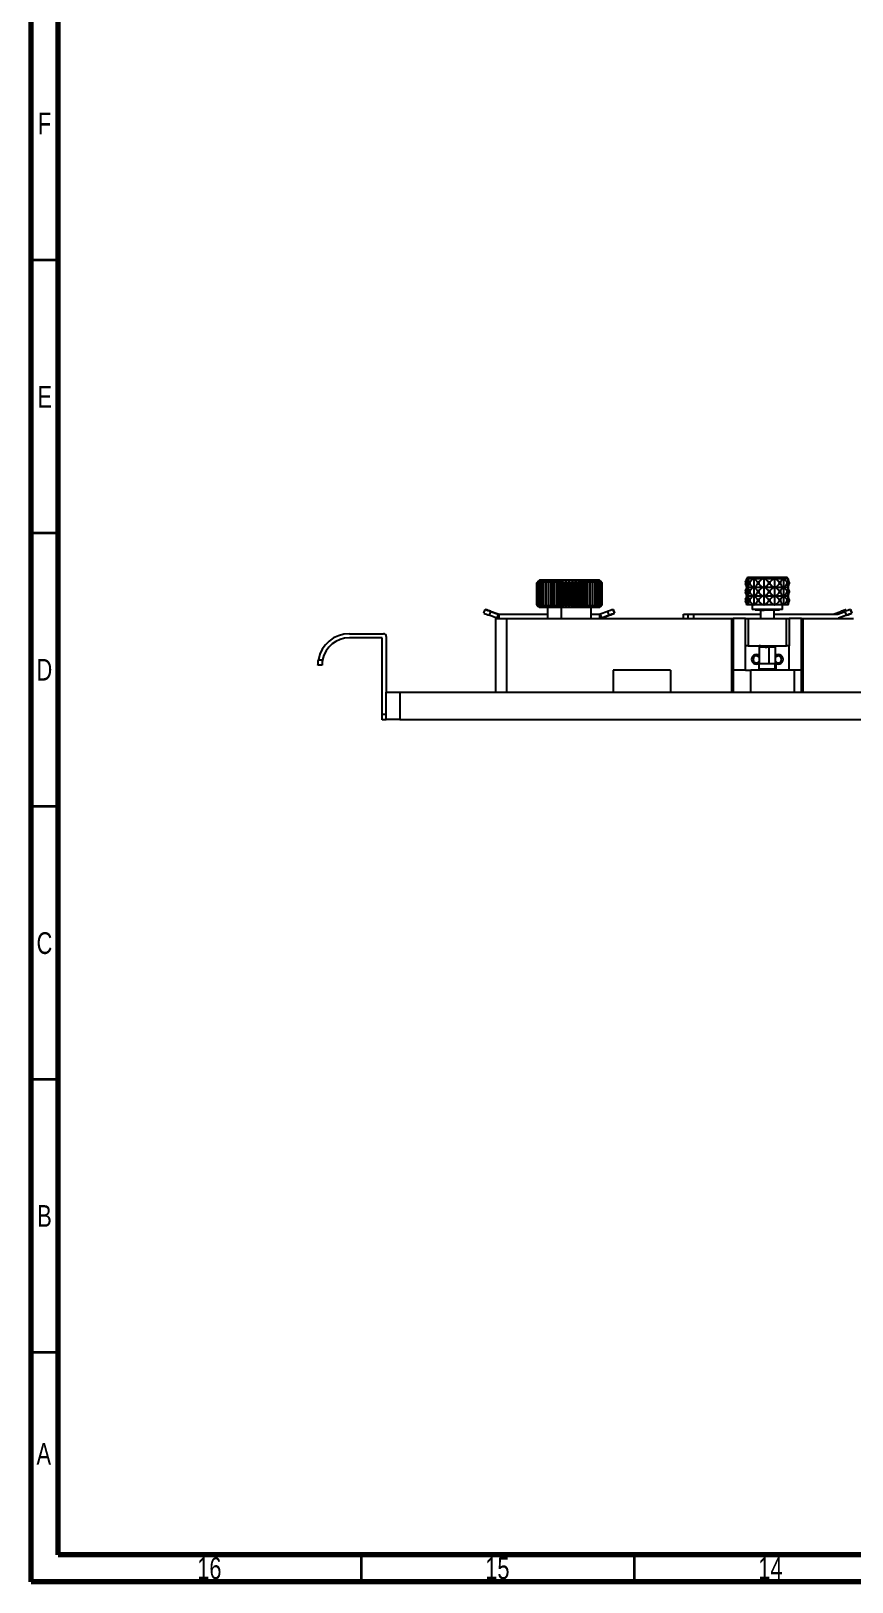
# Model space of a CAD drawing. Header units: millimetres. Extents: x 15 to 836, y 5 to 589.
# Drawn here: x 15 to 165.4, y 5 to 288.9 of the extents above; entities that cross this region are included whole.
import ezdxf

# ---------------------------------------------------------------- set-up
doc = ezdxf.new("R2010")
doc.units = ezdxf.units.MM
doc.styles.add('SLDTEXTSTYLE0', font='TXT', dxfattribs={"width": 0.75})

msp = doc.modelspace()

# ---------------------------------------------------------------- linework, layer by layer
at = {"color": 7, "linetype": 'Continuous', "lineweight": 70}
for p, q in [((15, 5), (15, 589)), ((20, 10), (20, 584)), ((831, 10), (20, 10)), ((836, 5), (15, 5))]:
    msp.add_line(p, q, dxfattribs=at)
at = {"color": 7, "linetype": 'Continuous', "lineweight": 35}
for p, q in [((20, 247), (15, 247)), ((20, 197), (15, 197)), ((20, 147), (15, 147)), ((20, 97), (15, 97)), ((20, 47), (15, 47)), ((75.5, 10), (75.5, 5)), ((125.5, 10), (125.5, 5))]:
    msp.add_line(p, q, dxfattribs=at)
at = {"color": 7, "linetype": 'Continuous', "lineweight": 25}
for p, q in [((107.62, 187.91), (107.94, 188.21)), ((107.86, 188.16), (107.62, 187.91)), ((107.62, 183.91), (107.62, 187.91)), ((107.68, 187.91), (108.03, 188.21)), ((107.94, 188.21), (107.68, 187.91)), ((107.68, 183.91), (107.68, 187.91)), ((107.8, 187.91), (108.18, 188.21)), ((108.03, 188.21), (107.8, 187.91)), ((107.8, 183.91), (107.8, 187.91)), ((108.11, 188.41), (107.86, 188.16)), ((107.99, 187.91), (108.38, 188.21)), ((108.18, 188.21), (107.99, 187.91)), ((107.99, 183.91), (107.99, 187.91)), ((111.59, 188.41), (108.11, 188.41)), ((108.24, 187.91), (108.65, 188.21)), ((108.38, 188.21), (108.24, 187.91)), ((108.24, 183.91), (108.24, 187.91)), ((108.55, 187.91), (108.97, 188.21)), ((108.65, 188.21), (108.55, 187.91)), ((108.55, 183.91), (108.55, 187.91)), ((108.91, 187.91), (109.34, 188.21)), ((108.97, 188.21), (108.91, 187.91)), ((108.91, 183.91), (108.91, 187.91)), ((109.33, 187.91), (109.76, 188.21)), ((109.34, 188.21), (109.33, 187.91)), ((109.33, 183.91), (109.33, 187.91)), ((109.76, 188.21), (109.79, 187.91)), ((109.76, 183.61), (109.76, 188.21)), ((109.79, 187.91), (110.22, 188.21)), ((109.79, 183.91), (109.79, 187.91)), ((110.22, 188.21), (110.3, 187.91)), ((110.22, 183.61), (110.22, 188.21)), ((110.3, 187.91), (110.71, 188.21)), ((110.3, 183.91), (110.3, 187.91)), ((110.71, 188.21), (110.84, 187.91)), ((110.71, 183.61), (110.71, 188.21)), ((110.84, 187.91), (111.24, 188.21)), ((110.84, 183.91), (110.84, 187.91)), ((111.24, 188.21), (111.41, 187.91)), ((111.24, 183.61), (111.24, 188.21)), ((111.59, 188.41), (111.41, 187.91)), ((111.41, 187.91), (111.8, 188.21)), ((111.41, 183.91), (111.41, 187.91)), ((119.11, 188.41), (111.59, 188.41)), ((111.8, 188.21), (112, 187.91)), ((111.8, 183.61), (111.8, 188.21)), ((112, 187.91), (112.37, 188.21)), ((112, 183.91), (112, 187.91)), ((112.37, 188.21), (112.62, 187.91)), ((112.37, 183.61), (112.37, 188.21)), ((112.62, 187.91), (112.96, 188.21)), ((112.62, 183.91), (112.62, 187.91)), ((112.96, 188.21), (113.24, 187.91)), ((112.96, 183.61), (112.96, 188.21)), ((113.24, 187.91), (113.56, 188.21)), ((113.24, 183.91), (113.24, 187.91)), ((113.56, 188.21), (113.87, 187.91)), ((113.56, 183.61), (113.56, 188.21)), ((113.87, 187.91), (114.15, 188.21)), ((113.87, 183.91), (113.87, 187.91)), ((114.15, 188.21), (114.49, 187.91)), ((114.15, 183.61), (114.15, 188.21)), ((114.49, 187.91), (114.74, 188.21)), ((114.49, 183.91), (114.49, 187.91)), ((114.74, 188.21), (115.11, 187.91)), ((114.74, 183.61), (114.74, 188.21)), ((115.11, 187.91), (115.32, 188.21)), ((115.11, 183.91), (115.11, 187.91)), ((115.32, 188.21), (115.71, 187.91)), ((115.32, 183.61), (115.32, 188.21)), ((115.71, 187.91), (115.88, 188.21)), ((115.71, 183.91), (115.71, 187.91)), ((115.88, 188.21), (116.28, 187.91)), ((115.88, 183.61), (115.88, 188.21)), ((116.28, 187.91), (116.41, 188.21)), ((116.28, 183.91), (116.28, 187.91)), ((116.41, 188.21), (116.83, 187.91)), ((116.41, 183.61), (116.41, 188.21)), ((116.83, 187.91), (116.92, 188.21)), ((116.83, 183.91), (116.83, 187.91)), ((116.92, 188.21), (117.34, 187.91)), ((116.92, 183.61), (116.92, 188.21)), ((117.34, 187.91), (117.39, 188.21)), ((117.34, 183.91), (117.34, 187.91)), ((117.39, 188.21), (117.81, 187.91)), ((117.39, 183.61), (117.39, 188.21)), ((117.81, 188.21), (118.24, 187.91)), ((117.81, 187.91), (117.81, 188.21)), ((117.81, 183.91), (117.81, 187.91)), ((118.19, 188.21), (118.61, 187.91)), ((118.24, 187.91), (118.19, 188.21)), ((118.24, 183.91), (118.24, 187.91)), ((118.52, 188.21), (118.93, 187.91)), ((118.61, 187.91), (118.52, 188.21)), ((118.61, 183.91), (118.61, 187.91)), ((118.8, 188.21), (119.19, 187.91)), ((118.93, 187.91), (118.8, 188.21)), ((118.93, 183.91), (118.93, 187.91)), ((119.02, 188.21), (119.39, 187.91)), ((119.19, 187.91), (119.02, 188.21)), ((119.31, 188.21), (119.11, 188.41)), ((119.18, 188.21), (119.53, 187.91)), ((119.39, 187.91), (119.18, 188.21)), ((119.19, 183.91), (119.19, 187.91)), ((119.28, 188.21), (119.6, 187.91)), ((119.53, 187.91), (119.28, 188.21)), ((119.31, 188.21), (119.61, 187.91)), ((119.6, 187.91), (119.31, 188.21)), ((119.39, 183.91), (119.39, 187.91)), ((119.53, 183.91), (119.53, 187.91)), ((119.6, 183.91), (119.6, 187.91)), ((119.61, 183.91), (119.61, 187.91)), ((145.87, 188.03), (145.92, 188.25)), ((145.89, 188.03), (145.87, 188.03)), ((145.87, 188.03), (145.87, 187.71)), ((145.92, 187.5), (145.87, 187.71)), ((145.87, 187.71), (145.89, 187.71)), ((145.89, 188.03), (145.89, 187.71)), ((146.02, 188.66), (145.91, 188.21)), ((145.91, 187.54), (146.02, 187.08)), ((146.25, 188.66), (146.02, 188.66)), ((147.4, 188.66), (146.25, 188.66)), ((146.25, 188.66), (146.25, 187.08)), ((149.26, 188.91), (146.36, 188.91)), ((146.66, 188.03), (146.52, 188.03)), ((146.52, 188.03), (146.52, 187.71)), ((146.52, 187.71), (146.66, 187.71)), ((146.66, 188.03), (146.66, 187.71)), ((149.2, 188.66), (147.4, 188.66)), ((147.4, 188.66), (147.4, 187.08)), ((148.29, 188.03), (148.06, 188.03)), ((148.06, 188.03), (148.06, 187.71)), ((148.06, 187.71), (148.29, 187.71)), ((148.29, 188.03), (148.29, 187.71)), ((151.18, 188.66), (149.2, 188.66)), ((149.2, 188.66), (149.2, 187.08)), ((153.36, 188.91), (149.26, 188.91)), ((150.34, 188.03), (150.09, 188.03)), ((150.09, 188.03), (150.09, 187.71)), ((150.09, 187.71), (150.34, 187.71)), ((150.34, 188.03), (150.34, 187.71)), ((151.18, 188.66), (151.18, 187.08)), ((152.81, 188.66), (151.18, 188.66)), ((152.26, 188.03), (152.05, 188.03)), ((152.05, 188.03), (152.05, 187.71)), ((152.05, 187.71), (152.26, 187.71)), ((152.26, 188.03), (152.26, 187.71)), ((152.81, 188.66), (152.81, 187.08)), ((153.64, 188.66), (152.81, 188.66)), ((153.54, 188.03), (153.43, 188.03)), ((153.43, 188.03), (153.43, 187.71)), ((153.43, 187.71), (153.54, 187.71)), ((153.54, 188.03), (153.54, 187.71)), ((153.64, 188.66), (153.64, 187.08)), ((153.7, 188.66), (153.64, 188.66)), ((153.82, 188.21), (153.7, 188.66)), ((153.7, 187.08), (153.82, 187.54)), ((153.86, 188.03), (153.86, 187.71)), ((145.87, 186.45), (145.92, 186.66)), ((145.89, 186.45), (145.87, 186.45)), ((145.87, 186.45), (145.87, 186.13)), ((145.92, 185.92), (145.87, 186.13)), ((145.87, 186.13), (145.89, 186.13)), ((145.87, 184.86), (145.92, 185.08)), ((145.89, 184.86), (145.87, 184.86)), ((145.87, 184.86), (145.87, 184.55)), ((145.89, 186.45), (145.89, 186.13)), ((145.89, 184.86), (145.89, 184.55)), ((146.02, 187.08), (145.91, 186.63)), ((145.91, 185.95), (146.02, 185.5)), ((146.02, 185.5), (145.91, 185.04)), ((146.25, 187.08), (146.02, 187.08)), ((146.25, 185.5), (146.02, 185.5)), ((147.4, 187.08), (146.25, 187.08)), ((146.25, 187.08), (146.25, 185.5)), ((147.4, 185.5), (146.25, 185.5)), ((146.25, 185.5), (146.25, 183.91)), ((146.66, 186.45), (146.52, 186.45)), ((146.52, 186.45), (146.52, 186.13)), ((146.52, 186.13), (146.66, 186.13)), ((146.66, 184.86), (146.52, 184.86)), ((146.52, 184.86), (146.52, 184.55)), ((146.66, 186.45), (146.66, 186.13)), ((146.66, 184.86), (146.66, 184.55)), ((149.2, 187.08), (147.4, 187.08)), ((147.4, 187.08), (147.4, 185.5)), ((149.2, 185.5), (147.4, 185.5)), ((147.4, 185.5), (147.4, 183.91)), ((148.29, 186.45), (148.06, 186.45)), ((148.06, 186.45), (148.06, 186.13)), ((148.06, 186.13), (148.29, 186.13)), ((148.29, 184.86), (148.06, 184.86)), ((148.06, 184.86), (148.06, 184.55)), ((148.29, 186.45), (148.29, 186.13)), ((148.29, 184.86), (148.29, 184.55)), ((151.18, 187.08), (149.2, 187.08)), ((149.2, 187.08), (149.2, 185.5)), ((151.18, 185.5), (149.2, 185.5)), ((149.2, 185.5), (149.2, 183.91)), ((150.34, 186.45), (150.09, 186.45)), ((150.09, 186.45), (150.09, 186.13)), ((150.09, 186.13), (150.34, 186.13)), ((150.34, 184.86), (150.09, 184.86)), ((150.09, 184.86), (150.09, 184.55)), ((150.34, 186.45), (150.34, 186.13)), ((150.34, 184.86), (150.34, 184.55)), ((151.18, 187.08), (151.18, 185.5)), ((152.81, 187.08), (151.18, 187.08)), ((151.18, 185.5), (151.18, 183.91)), ((152.81, 185.5), (151.18, 185.5)), ((152.26, 186.45), (152.05, 186.45)), ((152.05, 186.45), (152.05, 186.13)), ((152.05, 186.13), (152.26, 186.13)), ((152.26, 184.86), (152.05, 184.86)), ((152.05, 184.86), (152.05, 184.55)), ((152.26, 186.45), (152.26, 186.13)), ((152.26, 184.86), (152.26, 184.55)), ((152.81, 187.08), (152.81, 185.5)), ((153.64, 187.08), (152.81, 187.08)), ((152.81, 185.5), (152.81, 183.91)), ((153.64, 185.5), (152.81, 185.5)), ((153.54, 186.45), (153.43, 186.45)), ((153.43, 186.45), (153.43, 186.13)), ((153.43, 186.13), (153.54, 186.13)), ((153.54, 184.86), (153.43, 184.86)), ((153.43, 184.86), (153.43, 184.55)), ((153.54, 186.45), (153.54, 186.13)), ((153.54, 184.86), (153.54, 184.55)), ((153.64, 187.08), (153.64, 185.5)), ((153.7, 187.08), (153.64, 187.08)), ((153.64, 185.5), (153.64, 183.91)), ((153.7, 185.5), (153.64, 185.5)), ((153.82, 186.63), (153.7, 187.08)), ((153.7, 185.5), (153.82, 185.95)), ((153.82, 185.04), (153.7, 185.5)), ((153.86, 186.45), (153.86, 186.13)), ((153.86, 184.86), (153.86, 184.55)), ((97.95, 182.34), (98.21, 183.04)), ((98.21, 183.04), (98.24, 183.04)), ((99.15, 182.7), (98.89, 182)), ((100.3, 181.48), (98.89, 182)), ((100.56, 182.19), (99.15, 182.7)), ((99.18, 182.7), (100.59, 182.19)), ((100.56, 182.19), (100.3, 181.48)), ((100.59, 182.19), (100.56, 182.19)), ((100.69, 182.16), (100.69, 181.41)), ((100.69, 182.16), (109.61, 182.16)), ((107.62, 183.91), (107.91, 183.61)), ((107.94, 183.61), (107.62, 183.91)), ((107.68, 183.91), (107.94, 183.61)), ((108.03, 183.61), (107.68, 183.91)), ((107.8, 183.91), (108.03, 183.61)), ((108.18, 183.61), (107.8, 183.91)), ((107.91, 183.62), (108.11, 183.41)), ((107.99, 183.91), (108.18, 183.61)), ((108.38, 183.61), (107.99, 183.91)), ((111.59, 183.41), (108.11, 183.41)), ((108.24, 183.91), (108.38, 183.61)), ((108.65, 183.61), (108.24, 183.91)), ((108.55, 183.91), (108.65, 183.61)), ((108.97, 183.61), (108.55, 183.91)), ((108.91, 183.91), (108.97, 183.61)), ((109.34, 183.61), (108.91, 183.91)), ((109.33, 183.91), (109.34, 183.61)), ((109.76, 183.61), (109.33, 183.91)), ((109.61, 183.41), (109.61, 181.41)), ((109.79, 183.91), (109.76, 183.61)), ((110.22, 183.61), (109.79, 183.91)), ((110.3, 183.91), (110.22, 183.61)), ((110.71, 183.61), (110.3, 183.91)), ((110.84, 183.91), (110.71, 183.61)), ((111.24, 183.61), (110.84, 183.91)), ((111.41, 183.91), (111.24, 183.61)), ((111.59, 183.41), (111.41, 183.91)), ((111.8, 183.61), (111.41, 183.91)), ((119.11, 183.41), (111.59, 183.41)), ((112, 183.91), (111.8, 183.61)), ((112.37, 183.61), (112, 183.91)), ((112.14, 181.41), (112.14, 183.41)), ((112.62, 183.91), (112.37, 183.61)), ((112.96, 183.61), (112.62, 183.91)), ((113.24, 183.91), (112.96, 183.61)), ((113.56, 183.61), (113.24, 183.91)), ((113.87, 183.91), (113.56, 183.61)), ((114.15, 183.61), (113.87, 183.91)), ((114.49, 183.91), (114.15, 183.61)), ((114.74, 183.61), (114.49, 183.91)), ((115.11, 183.91), (114.74, 183.61)), ((115.32, 183.61), (115.11, 183.91)), ((115.71, 183.91), (115.32, 183.61)), ((115.88, 183.61), (115.71, 183.91)), ((116.28, 183.91), (115.88, 183.61)), ((116.41, 183.61), (116.28, 183.91)), ((116.83, 183.91), (116.41, 183.61)), ((116.92, 183.61), (116.83, 183.91)), ((117.34, 183.91), (116.92, 183.61)), ((117.39, 183.61), (117.34, 183.91)), ((117.81, 183.91), (117.39, 183.61)), ((117.61, 181.41), (117.61, 183.41)), ((117.61, 182.16), (119.12, 182.16)), ((117.81, 183.61), (117.81, 183.91)), ((118.24, 183.91), (117.81, 183.61)), ((118.19, 183.61), (118.24, 183.91)), ((118.61, 183.91), (118.19, 183.61)), ((118.52, 183.61), (118.61, 183.91)), ((118.93, 183.91), (118.52, 183.61)), ((118.8, 183.61), (118.93, 183.91)), ((119.19, 183.91), (118.8, 183.61)), ((119.02, 183.61), (119.19, 183.91)), ((119.39, 183.91), (119.02, 183.61)), ((119.11, 183.41), (119.37, 183.67)), ((119.12, 182.16), (119.12, 181.41)), ((119.18, 183.61), (119.39, 183.91)), ((119.53, 183.91), (119.18, 183.61)), ((120.66, 182.7), (119.25, 182.19)), ((119.25, 182.19), (119.5, 181.48)), ((119.28, 183.61), (119.53, 183.91)), ((119.6, 183.91), (119.28, 183.61)), ((119.31, 183.61), (119.6, 183.91)), ((119.61, 183.91), (119.31, 183.61)), ((120.92, 182), (119.5, 181.48)), ((119.54, 181.48), (120.95, 182)), ((120.92, 182), (120.66, 182.7)), ((121.6, 183.04), (121.86, 182.34)), ((121.63, 183.04), (121.6, 183.04)), ((121.88, 182.34), (121.63, 183.04)), ((121.88, 182.34), (121.86, 182.34)), ((134.51, 181.41), (134.51, 182.2)), ((134.51, 182.2), (135.35, 182.2)), ((135.35, 181.41), (135.35, 182.2)), ((135.35, 182.2), (136.35, 182.2)), ((136.35, 182.2), (136.35, 181.41)), ((136.35, 182.2), (148.61, 182.2)), ((145.92, 184.33), (145.87, 184.55)), ((145.87, 184.55), (145.89, 184.55)), ((145.91, 184.37), (146.02, 183.91)), ((146.25, 183.91), (146.02, 183.91)), ((147.4, 183.91), (146.25, 183.91)), ((146.52, 184.55), (146.66, 184.55)), ((147.11, 183.91), (147.11, 183.06)), ((149.39, 183.06), (147.11, 183.06)), ((149.2, 183.91), (147.4, 183.91)), ((147.61, 183.06), (147.61, 182.91)), ((149.47, 182.91), (147.61, 182.91)), ((148.06, 184.55), (148.29, 184.55)), ((148.61, 182.82), (148.61, 181.41)), ((148.62, 182.84), (148.62, 182.91)), ((151.18, 183.91), (149.2, 183.91)), ((152.61, 183.06), (149.39, 183.06)), ((152.11, 182.91), (149.47, 182.91)), ((150.09, 184.55), (150.34, 184.55)), ((151.11, 181.41), (151.11, 182.91)), ((151.11, 182.2), (162.75, 182.2)), ((152.81, 183.91), (151.18, 183.91)), ((152.05, 184.55), (152.26, 184.55)), ((152.11, 182.91), (152.11, 183.06)), ((152.61, 183.06), (152.61, 183.91)), ((153.64, 183.91), (152.81, 183.91)), ((153.43, 184.55), (153.54, 184.55)), ((153.7, 183.91), (153.64, 183.91)), ((153.7, 183.91), (153.82, 184.37)), ((161.91, 182.2), (163.3, 182.7)), ((162.75, 182.2), (164.13, 182.7)), ((164.39, 182), (162.87, 181.44)), ((164.42, 182), (162.9, 181.44)), ((164.39, 182), (164.13, 182.7)), ((164.24, 183.04), (164.33, 182.78)), ((165.07, 183.04), (165.33, 182.34)), ((165.1, 183.04), (165.07, 183.04)), ((165.36, 182.34), (165.1, 183.04)), ((165.36, 182.34), (165.33, 182.34)), ((100.11, 167.91), (100.11, 181.41)), ((100.11, 181.41), (102.11, 181.41)), ((102.11, 181.41), (102.11, 167.91)), ((102.11, 181.41), (143.36, 181.41)), ((119.54, 181.48), (119.5, 181.48)), ((143.36, 167.91), (143.36, 181.41)), ((143.36, 181.41), (143.61, 181.41)), ((145.86, 181.41), (143.61, 181.41)), ((143.61, 181.41), (143.61, 167.91)), ((145.86, 176.41), (145.86, 181.41)), ((145.86, 181.41), (146.36, 181.41)), ((146.36, 181.41), (146.36, 176.41)), ((146.36, 181.41), (153.36, 181.41)), ((153.36, 176.41), (153.36, 181.41)), ((153.36, 181.41), (153.86, 181.41)), ((156.11, 181.41), (153.86, 181.41)), ((153.86, 181.41), (153.86, 176.41)), ((156.11, 167.91), (156.11, 181.41)), ((156.11, 181.41), (156.36, 181.41)), ((156.36, 181.41), (156.36, 167.91)), ((156.36, 181.41), (165.65, 181.41)), ((162.87, 181.44), (162.9, 181.44)), ((73.31, 178.6), (79.56, 178.6)), ((79.31, 177.85), (73.31, 177.85)), ((79.31, 163.85), (79.31, 177.85)), ((80.06, 178.1), (80.06, 167.91)), ((146.36, 176.41), (145.86, 176.41)), ((145.86, 171.91), (145.86, 176.41)), ((146.36, 176.41), (153.36, 176.41)), ((148.36, 176.12), (148.36, 173.16)), ((148.44, 176.22), (148.48, 176.22)), ((150.19, 176.22), (149.9, 176.22)), ((151.26, 176.22), (150.19, 176.22)), ((151.11, 176.22), (151.11, 176.41)), ((151.36, 171.91), (151.36, 176.12)), ((153.86, 176.41), (153.36, 176.41)), ((153.86, 171.91), (153.86, 176.41)), ((67.65, 173.85), (68.41, 173.85)), ((68.31, 172.85), (67.56, 172.85)), ((121.61, 171.91), (121.61, 167.91)), ((132.11, 171.91), (121.61, 171.91)), ((132.11, 171.91), (132.11, 167.91)), ((145.86, 171.91), (143.61, 171.91)), ((145.86, 171.91), (146.81, 171.91)), ((146.81, 167.91), (146.81, 171.91)), ((154.81, 171.91), (146.81, 171.91)), ((148.3, 173.16), (148.3, 172.16)), ((148.3, 173.16), (151.24, 173.16)), ((148.3, 172.16), (151.24, 172.16)), ((148.36, 172.16), (148.36, 171.91)), ((151.24, 173.16), (151.24, 172.16)), ((151.24, 173.16), (151.3, 173.16)), ((151.24, 172.16), (151.3, 172.16)), ((151.36, 173.16), (151.43, 173.16)), ((151.36, 172.16), (151.43, 172.16)), ((151.43, 173.16), (151.43, 172.16)), ((154.81, 167.91), (154.81, 171.91)), ((156.11, 171.91), (154.81, 171.91)), ((80.06, 162.91), (80.06, 167.91)), ((80.06, 167.91), (82.56, 167.91)), ((82.56, 167.91), (82.56, 162.91)), ((82.56, 167.91), (202.56, 167.91)), ((79.31, 163.85), (80.06, 163.85)), ((79.31, 162.85), (79.31, 163.85)), ((80.06, 162.85), (79.31, 162.85)), ((80.06, 162.91), (80.06, 162.85)), ((82.56, 162.91), (80.06, 162.91)), ((82.56, 162.91), (202.56, 162.91))]:
    msp.add_line(p, q, dxfattribs=at)
at = {"color": 8, "linetype": 'Continuous', "lineweight": 25}
for p, q in [((163.39, 182.43), (163.3, 182.7)), ((150.21, 176.12), (148.36, 176.12)), ((150.21, 173.16), (150.21, 176.12)), ((151.36, 176.12), (150.21, 176.12)), ((150.21, 171.91), (150.21, 172.16))]:
    msp.add_line(p, q, dxfattribs=at)
at = {"color": 7, "linetype": 'Continuous', "lineweight": 25, "flags": 128}
for points in [[(163.3, 182.7), (163.48, 182.77), (163.66, 182.83), (163.82, 182.89), (163.96, 182.94), (164.08, 182.98), (164.17, 183.02), (164.22, 183.04), (164.24, 183.04)], [(151.19, 176.22), (151.16, 176.24), (151.14, 176.27), (151.13, 176.31), (151.13, 176.35), (151.16, 176.39), (151.19, 176.41), (151.23, 176.41), (151.27, 176.4), (151.3, 176.38), (151.32, 176.34), (151.32, 176.3), (151.31, 176.26), (151.28, 176.23), (151.25, 176.22)], [(148.36, 174.63), (148.2, 174.72), (147.86, 174.79)], [(151.86, 174.79), (151.53, 174.72), (151.36, 174.63)]]:
    msp.add_lwpolyline(points, dxfattribs=at)
at = {"color": 7, "linetype": 'Continuous', "lineweight": 25}
for centre, radius, start, end in [((146.36, 188.66), 0.25, 90, 180), ((153.36, 188.66), 0.25, 0, 90), ((213.18, 496.73), 334.84, 249.8714, 250.0422), ((209.22, 485.9), 322.56, 249.8698, 250.0471), ((-25.33, -158.71), 363.41, 69.9632, 70.1212), ((100.69, 182.53), 0.368, 250.0002, 270.0086), ((100.72, 182.53), 0.368, 249.9946, 270.0119), ((119.12, 182.53), 0.368, 269.9898, 290.0026), ((244.66, -157.3), 361.91, 109.8785, 110.0371), ((242.25, -150.64), 354.07, 109.8783, 110.0404), ((7.53, 494.34), 332.3, 289.9571, 290.1292), ((288.13, -157.3), 361.91, 109.8785, 110.0371), ((285.72, -150.64), 354.07, 109.8783, 110.0404), ((51, 494.34), 332.3, 289.9571, 290.1292), ((100.69, 182.53), 1.12, 249.9962, 270.0036), ((119.12, 182.53), 1.12, 269.9969, 290.0033), ((119.15, 182.53), 1.12, 269.9964, 290.0038), ((162.7, 181.91), 0.499, 269.9897, 290.0148), ((162.73, 181.91), 0.499, 269.9904, 290.0133), ((73.31, 172.85), 5.75, 90, 169.9846), ((73.31, 172.85), 5, 90, 168.463), ((79.56, 178.1), 0.5, 0, 90), ((148.46, 176.31), 0.1, 90, 257.1614), ((148.46, 176.12), 0.1, 102.8386, 180), ((148.5, 176.32), 0.0986, 359.184, 89.1972), ((151.26, 176.12), 0.1, 0, 90), ((147.86, 173.91), 0.875, 90, 304.8499), ((147.86, 173.91), 0.625, 36.8699, 270), ((147.86, 173.91), 0.625, 270, 323.1301), ((151.86, 173.91), 0.875, 235.1501, 90), ((151.86, 173.91), 0.625, 270, 143.1301), ((151.86, 173.91), 0.625, 216.8699, 270)]:
    msp.add_arc(centre, radius, start, end, dxfattribs=at)
at = {"color": 8, "linetype": 'Continuous', "lineweight": 25}
msp.add_arc((148.5, 176.31), 0.1, 91.3438, 256.1695, dxfattribs=at)
at = {"color": 7, "linetype": 'Continuous', "lineweight": 25}
for points, knots in [([(146.25, 188.66), (146.22, 188.64), (146.15, 188.58), (146.02, 188.37), (145.94, 188.17), (145.89, 188.03)], [0, 0, 0, 0, 0.250904, 0.501263, 1, 1, 1, 1]), ([(145.89, 187.71), (145.94, 187.58), (146.02, 187.37), (146.15, 187.17), (146.22, 187.11), (146.25, 187.08)], [0, 0, 0, 0, 0.500361, 0.751334, 1, 1, 1, 1]), ([(146.52, 188.03), (146.48, 188.17), (146.42, 188.37), (146.33, 188.58), (146.28, 188.64), (146.25, 188.66)], [0, 0, 0, 0, 0.500332, 0.751311, 1, 1, 1, 1]), ([(146.25, 187.08), (146.28, 187.11), (146.33, 187.17), (146.42, 187.38), (146.48, 187.58), (146.52, 187.71)], [0, 0, 0, 0, 0.2510819, 0.5008714, 1, 1, 1, 1]), ([(147.4, 188.66), (147.32, 188.64), (147.18, 188.58), (146.92, 188.37), (146.77, 188.17), (146.66, 188.03)], [0, 0, 0, 0, 0.251084, 0.500872, 1, 1, 1, 1]), ([(146.66, 187.71), (146.77, 187.58), (146.92, 187.37), (147.18, 187.17), (147.32, 187.11), (147.4, 187.08)], [0, 0, 0, 0, 0.500348, 0.751313, 1, 1, 1, 1]), ([(148.06, 188.03), (147.96, 188.17), (147.82, 188.37), (147.59, 188.58), (147.46, 188.64), (147.4, 188.66)], [0, 0, 0, 0, 0.500358, 0.751332, 1, 1, 1, 1]), ([(147.4, 187.08), (147.46, 187.11), (147.59, 187.17), (147.82, 187.38), (147.96, 187.58), (148.06, 187.71)], [0, 0, 0, 0, 0.250907, 0.501263, 1, 1, 1, 1]), ([(149.2, 188.66), (149.11, 188.64), (148.93, 188.58), (148.61, 188.37), (148.42, 188.17), (148.29, 188.03)], [0, 0, 0, 0, 0.250823, 0.500654, 1, 1, 1, 1]), ([(148.29, 187.71), (148.42, 187.58), (148.61, 187.37), (148.93, 187.17), (149.11, 187.11), (149.2, 187.08)], [0, 0, 0, 0, 0.50032, 0.751272, 1, 1, 1, 1]), ([(150.09, 188.03), (149.96, 188.17), (149.77, 188.37), (149.46, 188.58), (149.28, 188.64), (149.2, 188.66)], [0, 0, 0, 0, 0.50032, 0.751271, 1, 1, 1, 1]), ([(149.2, 187.08), (149.28, 187.11), (149.46, 187.17), (149.77, 187.38), (149.96, 187.58), (150.09, 187.71)], [0, 0, 0, 0, 0.250824, 0.500656, 1, 1, 1, 1]), ([(151.18, 188.66), (151.09, 188.64), (150.93, 188.58), (150.64, 188.37), (150.46, 188.17), (150.34, 188.03)], [0, 0, 0, 0, 0.250903, 0.501264, 1, 1, 1, 1]), ([(150.34, 187.71), (150.46, 187.58), (150.64, 187.37), (150.93, 187.17), (151.09, 187.11), (151.18, 187.08)], [0, 0, 0, 0, 0.500361, 0.751331, 1, 1, 1, 1]), ([(152.05, 188.03), (151.93, 188.17), (151.74, 188.37), (151.43, 188.58), (151.26, 188.64), (151.18, 188.66)], [0, 0, 0, 0, 0.500333, 0.751307, 1, 1, 1, 1]), ([(151.18, 187.08), (151.26, 187.11), (151.44, 187.17), (151.74, 187.38), (151.93, 187.58), (152.05, 187.71)], [0, 0, 0, 0, 0.25108, 0.500868, 1, 1, 1, 1]), ([(152.81, 188.66), (152.75, 188.64), (152.64, 188.58), (152.45, 188.37), (152.34, 188.17), (152.26, 188.03)], [0, 0, 0, 0, 0.25108, 0.500868, 1, 1, 1, 1]), ([(152.26, 187.71), (152.34, 187.58), (152.45, 187.37), (152.64, 187.17), (152.75, 187.11), (152.81, 187.08)], [0, 0, 0, 0, 0.50035, 0.751309, 1, 1, 1, 1]), ([(153.43, 188.03), (153.34, 188.17), (153.21, 188.37), (152.99, 188.58), (152.87, 188.64), (152.81, 188.66)], [0, 0, 0, 0, 0.50036, 0.751334, 1, 1, 1, 1]), ([(152.81, 187.08), (152.87, 187.11), (152.99, 187.17), (153.21, 187.38), (153.34, 187.58), (153.43, 187.71)], [0, 0, 0, 0, 0.250905, 0.501265, 1, 1, 1, 1]), ([(153.64, 188.66), (153.63, 188.64), (153.61, 188.58), (153.58, 188.37), (153.56, 188.17), (153.54, 188.03)], [0, 0, 0, 0, 0.250823, 0.500657, 1, 1, 1, 1]), ([(153.54, 187.71), (153.56, 187.58), (153.58, 187.37), (153.61, 187.17), (153.63, 187.11), (153.64, 187.08)], [0, 0, 0, 0, 0.50032, 0.751272, 1, 1, 1, 1]), ([(153.86, 188.03), (153.83, 188.17), (153.78, 188.37), (153.71, 188.58), (153.67, 188.64), (153.64, 188.66)], [0, 0, 0, 0, 0.500322, 0.751273, 1, 1, 1, 1]), ([(153.64, 187.08), (153.67, 187.11), (153.71, 187.17), (153.78, 187.38), (153.83, 187.58), (153.86, 187.71)], [0, 0, 0, 0, 0.250825, 0.500656, 1, 1, 1, 1]), ([(146.25, 187.08), (146.22, 187.05), (146.15, 186.99), (146.02, 186.79), (145.94, 186.58), (145.89, 186.45)], [0, 0, 0, 0, 0.250911, 0.501267, 1, 1, 1, 1]), ([(145.89, 186.13), (145.94, 186), (146.02, 185.79), (146.15, 185.58), (146.22, 185.53), (146.25, 185.5)], [0, 0, 0, 0, 0.500361, 0.751334, 1, 1, 1, 1]), ([(146.25, 185.5), (146.22, 185.47), (146.15, 185.41), (146.02, 185.2), (145.94, 185), (145.89, 184.86)], [0, 0, 0, 0, 0.250915, 0.501276, 1, 1, 1, 1]), ([(146.52, 186.45), (146.48, 186.58), (146.42, 186.79), (146.33, 186.99), (146.28, 187.05), (146.25, 187.08)], [0, 0, 0, 0, 0.500344, 0.751305, 1, 1, 1, 1]), ([(146.25, 185.5), (146.28, 185.53), (146.33, 185.58), (146.42, 185.79), (146.48, 186), (146.52, 186.13)], [0, 0, 0, 0, 0.2510819, 0.5008714, 1, 1, 1, 1]), ([(146.52, 184.86), (146.48, 185), (146.42, 185.2), (146.33, 185.41), (146.28, 185.47), (146.25, 185.5)], [0, 0, 0, 0, 0.500335, 0.751301, 1, 1, 1, 1]), ([(147.4, 187.08), (147.32, 187.05), (147.18, 186.99), (146.92, 186.79), (146.77, 186.58), (146.66, 186.45)], [0, 0, 0, 0, 0.251091, 0.500876, 1, 1, 1, 1]), ([(146.66, 186.13), (146.77, 186), (146.92, 185.79), (147.18, 185.58), (147.32, 185.53), (147.4, 185.5)], [0, 0, 0, 0, 0.500332, 0.751312, 1, 1, 1, 1]), ([(147.4, 185.5), (147.32, 185.47), (147.18, 185.41), (146.92, 185.2), (146.77, 185), (146.66, 184.86)], [0, 0, 0, 0, 0.2510952, 0.5008854, 1, 1, 1, 1]), ([(148.06, 186.45), (147.96, 186.58), (147.82, 186.79), (147.59, 186.99), (147.46, 187.05), (147.4, 187.08)], [0, 0, 0, 0, 0.500351, 0.751336, 1, 1, 1, 1]), ([(147.4, 185.5), (147.46, 185.53), (147.59, 185.58), (147.82, 185.79), (147.96, 186), (148.06, 186.13)], [0, 0, 0, 0, 0.250907, 0.501263, 1, 1, 1, 1]), ([(148.06, 184.86), (147.96, 185), (147.82, 185.2), (147.59, 185.41), (147.46, 185.47), (147.4, 185.5)], [0, 0, 0, 0, 0.500342, 0.751331, 1, 1, 1, 1]), ([(149.2, 187.08), (149.11, 187.05), (148.93, 186.99), (148.61, 186.79), (148.42, 186.58), (148.29, 186.45)], [0, 0, 0, 0, 0.25082, 0.500661, 1, 1, 1, 1]), ([(148.29, 186.13), (148.42, 186), (148.61, 185.79), (148.93, 185.58), (149.11, 185.53), (149.2, 185.5)], [0, 0, 0, 0, 0.50032, 0.751272, 1, 1, 1, 1]), ([(149.2, 185.5), (149.11, 185.47), (148.93, 185.41), (148.61, 185.2), (148.42, 185), (148.29, 184.86)], [0, 0, 0, 0, 0.250824, 0.50067, 1, 1, 1, 1]), ([(150.09, 186.45), (149.96, 186.58), (149.77, 186.79), (149.46, 186.99), (149.28, 187.05), (149.2, 187.08)], [0, 0, 0, 0, 0.500313, 0.751274, 1, 1, 1, 1]), ([(149.2, 185.5), (149.28, 185.53), (149.46, 185.58), (149.77, 185.79), (149.96, 186), (150.09, 186.13)], [0, 0, 0, 0, 0.250824, 0.500656, 1, 1, 1, 1]), ([(150.09, 184.86), (149.96, 185), (149.77, 185.2), (149.46, 185.41), (149.28, 185.47), (149.2, 185.5)], [0, 0, 0, 0, 0.500304, 0.75127, 1, 1, 1, 1]), ([(151.18, 187.08), (151.09, 187.05), (150.93, 186.99), (150.64, 186.79), (150.46, 186.58), (150.34, 186.45)], [0, 0, 0, 0, 0.25091, 0.501269, 1, 1, 1, 1]), ([(150.34, 186.13), (150.46, 186), (150.64, 185.79), (150.93, 185.58), (151.09, 185.53), (151.18, 185.5)], [0, 0, 0, 0, 0.500361, 0.751331, 1, 1, 1, 1]), ([(151.18, 185.5), (151.09, 185.47), (150.93, 185.41), (150.64, 185.2), (150.46, 185), (150.34, 184.86)], [0, 0, 0, 0, 0.250914, 0.501278, 1, 1, 1, 1]), ([(152.05, 186.45), (151.93, 186.58), (151.74, 186.79), (151.43, 186.99), (151.26, 187.05), (151.18, 187.08)], [0, 0, 0, 0, 0.500345, 0.751302, 1, 1, 1, 1]), ([(151.18, 185.5), (151.26, 185.53), (151.44, 185.58), (151.74, 185.79), (151.93, 186), (152.05, 186.13)], [0, 0, 0, 0, 0.25108, 0.500868, 1, 1, 1, 1]), ([(152.05, 184.86), (151.93, 185), (151.74, 185.2), (151.43, 185.41), (151.26, 185.47), (151.18, 185.5)], [0, 0, 0, 0, 0.500336, 0.751297, 1, 1, 1, 1]), ([(152.81, 187.08), (152.75, 187.05), (152.64, 186.99), (152.45, 186.79), (152.34, 186.58), (152.26, 186.45)], [0, 0, 0, 0, 0.251087, 0.500872, 1, 1, 1, 1]), ([(152.26, 186.13), (152.34, 186), (152.45, 185.79), (152.64, 185.58), (152.75, 185.53), (152.81, 185.5)], [0, 0, 0, 0, 0.500334, 0.751308, 1, 1, 1, 1]), ([(152.81, 185.5), (152.75, 185.47), (152.64, 185.41), (152.45, 185.2), (152.34, 185), (152.26, 184.86)], [0, 0, 0, 0, 0.251091, 0.500882, 1, 1, 1, 1]), ([(153.43, 186.45), (153.34, 186.58), (153.21, 186.79), (152.99, 186.99), (152.87, 187.05), (152.81, 187.08)], [0, 0, 0, 0, 0.500353, 0.751338, 1, 1, 1, 1]), ([(152.81, 185.5), (152.87, 185.53), (152.99, 185.58), (153.21, 185.79), (153.34, 186), (153.43, 186.13)], [0, 0, 0, 0, 0.250905, 0.501265, 1, 1, 1, 1]), ([(153.43, 184.86), (153.34, 185), (153.21, 185.2), (152.99, 185.41), (152.87, 185.47), (152.81, 185.5)], [0, 0, 0, 0, 0.500344, 0.751333, 1, 1, 1, 1]), ([(153.64, 187.08), (153.63, 187.05), (153.61, 186.99), (153.58, 186.79), (153.56, 186.58), (153.54, 186.45)], [0, 0, 0, 0, 0.25082, 0.500664, 1, 1, 1, 1]), ([(153.54, 186.13), (153.56, 186), (153.58, 185.79), (153.61, 185.58), (153.63, 185.53), (153.64, 185.5)], [0, 0, 0, 0, 0.50032, 0.751272, 1, 1, 1, 1]), ([(153.64, 185.5), (153.63, 185.47), (153.61, 185.41), (153.58, 185.2), (153.56, 185), (153.54, 184.86)], [0, 0, 0, 0, 0.250824, 0.500673, 1, 1, 1, 1]), ([(153.86, 186.45), (153.83, 186.58), (153.78, 186.79), (153.71, 186.99), (153.67, 187.05), (153.64, 187.08)], [0, 0, 0, 0, 0.500315, 0.751277, 1, 1, 1, 1]), ([(153.64, 185.5), (153.67, 185.53), (153.71, 185.58), (153.78, 185.79), (153.83, 186), (153.86, 186.13)], [0, 0, 0, 0, 0.250825, 0.500656, 1, 1, 1, 1]), ([(153.86, 184.86), (153.83, 185), (153.78, 185.2), (153.71, 185.41), (153.67, 185.47), (153.64, 185.5)], [0, 0, 0, 0, 0.500306, 0.751272, 1, 1, 1, 1]), ([(145.89, 184.55), (145.94, 184.41), (146.02, 184.21), (146.15, 184), (146.22, 183.94), (146.25, 183.91)], [0, 0, 0, 0, 0.500361, 0.751334, 1, 1, 1, 1]), ([(146.25, 183.91), (146.28, 183.94), (146.33, 184), (146.42, 184.21), (146.48, 184.41), (146.52, 184.55)], [0, 0, 0, 0, 0.2510819, 0.5008714, 1, 1, 1, 1]), ([(146.66, 184.55), (146.77, 184.41), (146.92, 184.21), (147.18, 184), (147.32, 183.94), (147.4, 183.91)], [0, 0, 0, 0, 0.500332, 0.751312, 1, 1, 1, 1]), ([(147.4, 183.91), (147.46, 183.94), (147.59, 184), (147.82, 184.21), (147.96, 184.41), (148.06, 184.55)], [0, 0, 0, 0, 0.250907, 0.501263, 1, 1, 1, 1]), ([(148.29, 184.55), (148.42, 184.41), (148.61, 184.21), (148.93, 184), (149.11, 183.94), (149.2, 183.91)], [0, 0, 0, 0, 0.50032, 0.751272, 1, 1, 1, 1]), ([(148.81, 182.93), (148.78, 182.92), (148.72, 182.88), (148.66, 182.85), (148.63, 182.83)], [0, 0, 0, 0, 0.5000015, 1, 1, 1, 1]), ([(149.74, 182.91), (149.7, 182.91), (149.51, 182.9), (149.18, 182.88), (148.84, 182.86), (148.64, 182.84), (148.63, 182.83), (148.63, 182.82)], [0, 0, 0, 0, 0.0659628, 0.3180379, 0.5670377, 0.8182774, 1, 1, 1, 1]), ([(149.2, 183.91), (149.28, 183.94), (149.46, 184), (149.77, 184.21), (149.96, 184.41), (150.09, 184.55)], [0, 0, 0, 0, 0.2508249, 0.5006723, 1, 1, 1, 1]), ([(150.34, 184.55), (150.46, 184.41), (150.64, 184.21), (150.93, 184), (151.09, 183.94), (151.18, 183.91)], [0, 0, 0, 0, 0.500361, 0.751331, 1, 1, 1, 1]), ([(151.18, 183.91), (151.26, 183.94), (151.44, 184), (151.74, 184.21), (151.93, 184.41), (152.05, 184.55)], [0, 0, 0, 0, 0.25108, 0.500868, 1, 1, 1, 1]), ([(152.26, 184.55), (152.34, 184.41), (152.45, 184.21), (152.64, 184), (152.75, 183.94), (152.81, 183.91)], [0, 0, 0, 0, 0.500334, 0.751308, 1, 1, 1, 1]), ([(152.81, 183.91), (152.87, 183.94), (152.99, 184), (153.21, 184.21), (153.34, 184.41), (153.43, 184.55)], [0, 0, 0, 0, 0.250905, 0.501265, 1, 1, 1, 1]), ([(153.54, 184.55), (153.56, 184.41), (153.58, 184.21), (153.61, 184), (153.63, 183.94), (153.64, 183.91)], [0, 0, 0, 0, 0.50032, 0.751272, 1, 1, 1, 1]), ([(153.64, 183.91), (153.67, 183.94), (153.71, 184), (153.78, 184.21), (153.83, 184.41), (153.86, 184.55)], [0, 0, 0, 0, 0.250826, 0.500672, 1, 1, 1, 1]), ([(148.48, 176.22), (148.53, 176.22), (148.63, 176.21), (148.97, 176.19), (149.35, 176.17), (149.62, 176.15), (149.74, 176.17), (149.8, 176.18), (149.85, 176.21), (149.88, 176.22), (149.89, 176.22), (149.9, 176.22)], [0, 0, 0, 0, 0.25005, 0.499046, 0.748064, 0.873658, 0.905424, 0.936911, 0.968351, 0.984171, 1, 1, 1, 1]), ([(148.6, 176.31), (148.65, 176.31), (148.75, 176.31), (149.17, 176.28), (149.6, 176.25), (149.89, 176.22)], [0, 0, 0, 0, 0.251809, 0.502081, 1, 1, 1, 1]), ([(150.19, 176.22), (150.19, 176.22), (150.2, 176.21), (150.21, 176.19), (150.21, 176.16), (150.21, 176.13), (150.21, 176.12)], [0, 0, 0, 0, 0.249992, 0.49995, 0.750009, 1, 1, 1, 1]), ([(67.56, 172.85), (67.56, 172.86), (67.56, 172.88), (67.57, 173.05), (67.58, 173.3), (67.61, 173.58), (67.64, 173.77), (67.65, 173.85)], [0, 0, 0, 0, 0.2139797, 0.4279673, 0.6416703, 0.8542605, 1, 1, 1, 1]), ([(68.41, 173.85), (68.39, 173.73), (68.35, 173.51), (68.32, 173.21), (68.31, 172.99), (68.31, 172.86), (68.31, 172.85), (68.31, 172.85)], [0, 0, 0, 0, 0.213474, 0.427076, 0.638486, 0.850823, 1, 1, 1, 1])]:
    msp.add_open_spline(points, degree=3, knots=knots, dxfattribs=at)

# ---------------------------------------------------------------- texts
at = {"color": 7, "linetype": 'Continuous', "lineweight": 0, "attachment_point": 2, "style": 'SLDTEXTSTYLE0'}
for s, insert, char_height in [('F', (17.46, 274), 3.97), ('E', (17.51, 223.95), 3.97), ('D', (17.45, 174), 3.97), ('C', (17.46, 123.95), 3.97), ('B', (17.47, 74), 3.97), ('A', (17.34, 30.45), 3.97), ('16', (47.67, 9.5), 3.969), ('15', (100.42, 9.5), 3.969), ('14', (150.42, 9.5), 3.969)]:
    msp.add_mtext(s, dxfattribs=dict(at, insert=insert, char_height=char_height))

doc.saveas('drawing.dxf')
